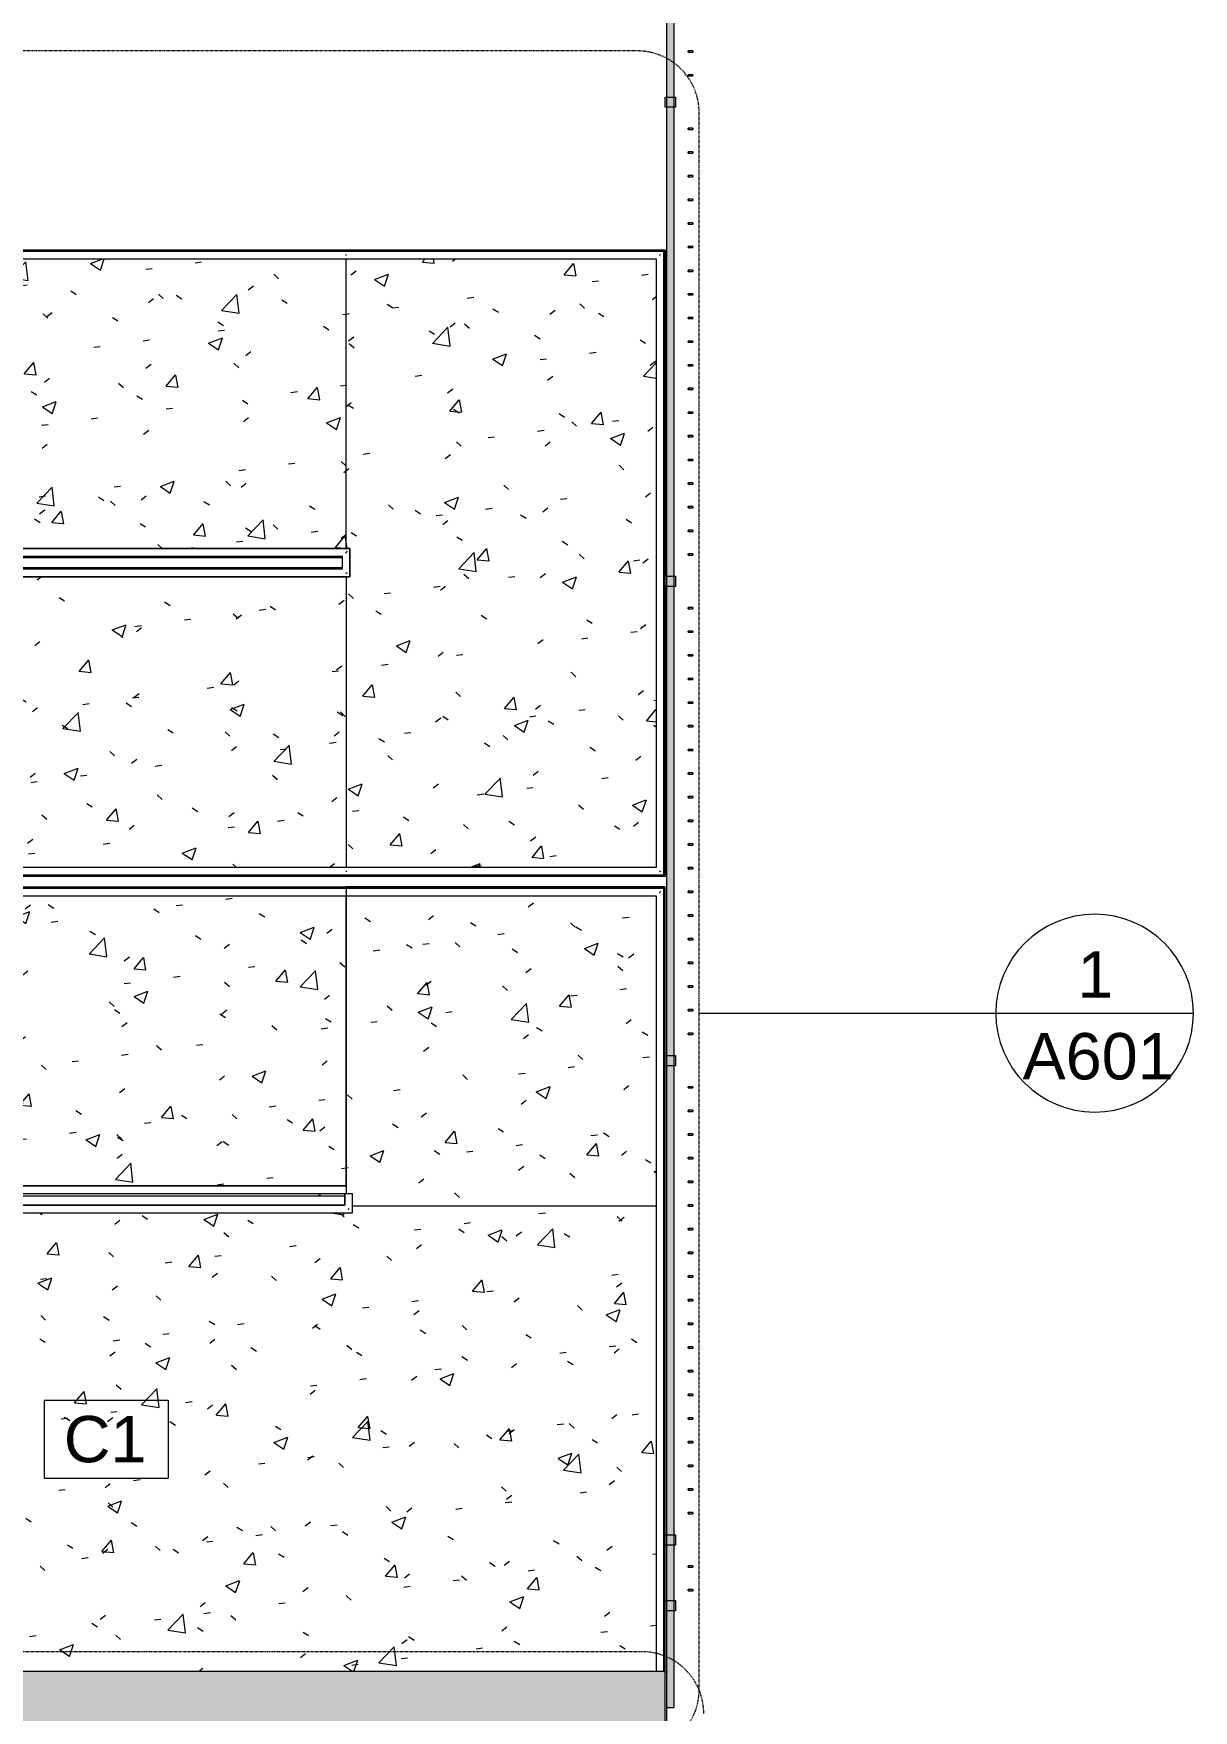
# Model space of a CAD drawing. Header units: inches. Extents: x 899 to 4491, y -721 to 1008.
# Drawn here: x 4212.6 to 4437.9, y 476.9 to 802.5 of the extents above; entities that cross this region are included whole.
import ezdxf

# ---------------------------------------------------------------- set-up
doc = ezdxf.new("R2010")
doc.units = ezdxf.units.IN
doc.header["$MEASUREMENT"] = 0
doc.linetypes.add('Dash Dot 3_16_', pattern=[0.3125, 0.1875, -0.0625, 0, -0.0625])
for name, color, linetype, lineweight in [('A-ANNO-KEYN', 231, 'Continuous', 9), ('A-ANNO-SYMB', 150, 'Continuous', 9), ('A-FLOR', 192, 'Continuous', 13), ('A-FLOR-HRAL', 11, 'Continuous', 13), ('A-FLOR-LEVL', 51, 'Continuous', 9), ('A-WALL', 113, 'Continuous', 13), ('A-WALL-PATT', 111, 'Continuous', 13)]:
    doc.layers.add(name, color=color, linetype=linetype, lineweight=lineweight)
doc.styles.add('Arial', font='arial.ttf', dxfattribs={"height": 9})
doc.styles.add('Swis721 Lt BT', font='swissl.ttf', dxfattribs={"height": 9})
pattern_1 = [(50, (3208.535, 0), (27.5427, -2.40992), [2.88, -31.68]), (355, (3208.535, 0), (-5.32784, 28.88427), [2.304, -25.344]), (100.451, (3210.83, -0.2), (22.2153, 26.47393), [2.448, -26.924]), (46.184, (3208.535, 7.68), (40.9819, -6.3564), [4.32, -47.52]), (96.636, (3211.95, 7.15), (35.8907, 37.4062), [3.671, -40.386]), (351.184, (3208.535, 7.68), (35.891, 37.4062), [3.456, -38.016]), (21, (3212.375, 5.76), (22.92104, -15.46073), [2.88, -31.68]), (326, (3212.375, 5.76), (9.34353, 27.84574), [2.304, -25.344]), (71.451, (3214.285, 4.472), (32.26477, 12.3844), [2.448, -26.924]), (37.5, (3208.535, 0), (0.466855, 12.78271), [1.267, -23.77, 1.267, -24.461, -25.44]), (37.5, (3208.535, 0), (0.466855, 12.78271), [-50.765, 1.267, -24.173]), (7.5, (3208.535, 0), (10.10159, 15.14509), [1.267, -13.402, 1.267, -23.194, -9.696]), (7.5, (3208.535, 0), (10.10159, 15.14509), [-39.13, 1.267, -8.429]), (327.5, (3199.972, 0), (20.49916, -0.86578), [1.267, -8.333, 1.267, -28.685, -39.744]), (327.5, (3199.972, 0), (20.49916, -0.86578), [-39.552, 1.267, -38.477]), (317.5, (3196.132, 0), (22.39478, 3.84429), [1.267, -11.213, 1.267, -18.624, -28.224]), (317.5, (3196.132, 0), (22.39478, 3.84429), [-32.371, 1.267, -26.957])]

# ---------------------------------------------------------------- blocks, each defined once
blk = doc.blocks.new('Top Rail Type - Top Rail_Internal_-7017150-FIRST FLOOR CONSTRUCTION')
at = {"layer": 'A-FLOR-HRAL', "lineweight": 9}
for p, q in [((1065.6, 702.54), (872.79, 702.54)), ((872.79, 701.79), (872.79, 701.88)), ((872.79, 701.04), (1064.11, 701.04)), ((1064.04, 700.98), (1064.04, 698.54)), ((1064.7, 701.7), (1064.79, 701.79)), ((1064.99, 701.99), (1064.79, 701.79)), ((1065.54, 696.98), (1065.54, 702.48)), ((1065.55, 702.46), (1065.59, 702.52)), ((1065.6, 702.54), (1065.56, 702.52)), ((830.76, 698.54), (769.04, 698.54)), ((769.04, 698.54), (769.04, 577.29)), ((770.54, 697.04), (830.76, 697.04)), ((770.54, 578.79), (770.54, 697.04)), ((1063.98, 698.54), (830.76, 698.54)), ((830.76, 697.04), (1065.48, 697.04)), ((1064.7, 697.88), (1064.79, 697.79)), ((1064.99, 697.6), (1064.79, 697.79)), ((1065.46, 697.04), (1065.52, 696.99)), ((1065.54, 696.98), (1065.52, 697.02)), ((769.04, 577.29), (830.82, 577.29)), ((830.82, 578.79), (770.54, 578.79)), ((1064.79, 578.79), (830.82, 578.79)), ((830.82, 577.29), (1064.79, 577.29))]:
    blk.add_line(p, q, dxfattribs=at)
at = {"layer": 'A-FLOR-HRAL', "lineweight": 9, "flags": 128}
blk.add_lwpolyline([(1064.79, 578.13), (1064.79, 578.04), (1064.79, 577.95)], dxfattribs=at)
at = {"layer": 'A-FLOR-HRAL', "lineweight": 9}
for points, knots in [([(769.7, 697.88), (769.71, 697.87), (769.75, 697.84), (769.79, 697.79), (769.83, 697.76), (769.84, 697.74), (769.84, 697.74)], [0.46086968, 0.46086968, 0.46086968, 0.46086968, 0.47916667, 0.5, 0.52083333, 0.52170537, 0.52170537, 0.52170537, 0.52170537]), ([(830.79, 697.88), (830.79, 697.85), (830.79, 697.81), (830.79, 697.76), (830.79, 697.74)], [0.46100485, 0.46100485, 0.46100485, 0.46100485, 0.5, 0.52170537, 0.52170537, 0.52170537, 0.52170537]), ([(769.7, 577.95), (769.71, 577.96), (769.75, 578), (769.79, 578.04), (769.84, 578.09), (769.87, 578.12), (769.88, 578.13)], [0.46086968, 0.46086968, 0.46086968, 0.46086968, 0.47916667, 0.5, 0.52083333, 0.53913032, 0.53913032, 0.53913032, 0.53913032])]:
    blk.add_open_spline(points, degree=3, knots=knots, dxfattribs=at)
blk.add_open_spline([(830.79, 577.95), (830.79, 577.98), (830.79, 578.04), (830.79, 578.1), (830.79, 578.13)], degree=3, dxfattribs=at)
blk = doc.blocks.new('Top Rail Type - Top Rail_Internal_-V19-FIRST FLOOR CONSTRUCTION')
at = {"layer": 'A-FLOR-HRAL', "lineweight": 9}
for p, q in [((872.79, 702.54), (872.79, 701.04)), ((872.79, 702.54), (1065.54, 702.54)), ((872.79, 701.04), (1064.04, 701.04)), ((1064.04, 701.04), (1064.04, 698.54)), ((1065.54, 702.54), (1065.54, 697.04)), ((769.04, 698.54), (769.04, 577.29)), ((830.79, 698.54), (769.04, 698.54)), ((770.54, 697.04), (770.54, 578.79)), ((830.79, 697.04), (770.54, 697.04)), ((1064.04, 698.54), (830.79, 698.54)), ((1065.54, 697.04), (830.79, 697.04)), ((769.04, 577.29), (830.79, 577.29)), ((770.54, 578.79), (830.79, 578.79)), ((830.79, 578.79), (1064.79, 578.79)), ((830.79, 577.29), (1064.54, 577.29)), ((1064.65, 577.29), (1064.79, 577.29)), ((1064.79, 578.79), (1064.79, 577.29))]:
    blk.add_line(p, q, dxfattribs=at)
blk = doc.blocks.new('Top Rail Type - Top Rail_Internal_-7017167-FIRST FLOOR CONSTRUCTION')
at = {"layer": 'A-FLOR-HRAL', "lineweight": 9}
for p, q in [((1064.82, 760.29), (872.79, 760.29)), ((872.79, 758.79), (1064.82, 758.79)), ((1126.54, 760.29), (1064.82, 760.29)), ((1064.82, 758.79), (1125.04, 758.79)), ((1125.04, 758.79), (1125.04, 640.6)), ((1126.54, 639.1), (1126.54, 760.29)), ((1064.76, 640.6), (829.98, 640.6)), ((830.02, 640.57), (829.98, 640.6)), ((829.99, 640.57), (830.04, 640.51)), ((830.04, 640.53), (830.04, 635.04)), ((830.79, 639.85), (830.6, 640.04)), ((830.79, 639.85), (830.88, 639.75)), ((831.48, 639.1), (1064.76, 639.1)), ((831.54, 636.6), (831.54, 639.04)), ((1125.04, 640.6), (1064.76, 640.6)), ((1064.76, 639.1), (1126.54, 639.1)), ((830.07, 635.08), (830.04, 635.04)), ((830.07, 635.05), (830.13, 635.09)), ((830.11, 635.1), (1064.79, 635.1)), ((830.79, 635.85), (830.6, 635.65)), ((830.79, 635.85), (830.88, 635.94)), ((1064.79, 636.6), (831.6, 636.6))]:
    blk.add_line(p, q, dxfattribs=at)
at = {"layer": 'A-FLOR-HRAL', "lineweight": 9, "flags": 128}
for points in [[(872.79, 759.45), (872.79, 759.54), (872.79, 759.63)], [(1064.79, 635.94), (1064.79, 635.85), (1064.79, 635.75)]]:
    blk.add_lwpolyline(points, dxfattribs=at)
at = {"layer": 'A-FLOR-HRAL', "lineweight": 9}
for points in [[(1064.79, 759.45), (1064.79, 759.48), (1064.79, 759.54), (1064.79, 759.6), (1064.79, 759.63)], [(1064.79, 639.94), (1064.79, 639.91), (1064.79, 639.85), (1064.79, 639.79), (1064.79, 639.76)]]:
    blk.add_open_spline(points, degree=3, dxfattribs=at)
for points, knots in [([(1125.88, 759.63), (1125.87, 759.62), (1125.84, 759.59), (1125.79, 759.54), (1125.75, 759.49), (1125.71, 759.46), (1125.7, 759.45)], [-0.53913032, -0.53913032, -0.53913032, -0.53913032, -0.52083333, -0.5, -0.47916667, -0.46086968, -0.46086968, -0.46086968, -0.46086968]), ([(1125.7, 639.94), (1125.71, 639.92), (1125.75, 639.89), (1125.79, 639.85), (1125.84, 639.8), (1125.87, 639.77), (1125.88, 639.75)], [0.46086968, 0.46086968, 0.46086968, 0.46086968, 0.47916667, 0.5, 0.52083333, 0.53913032, 0.53913032, 0.53913032, 0.53913032])]:
    blk.add_open_spline(points, degree=3, knots=knots, dxfattribs=at)
blk = doc.blocks.new('Top Rail Type - Top Rail_Internal_-V20-FIRST FLOOR CONSTRUCTION')
at = {"layer": 'A-FLOR-HRAL', "lineweight": 9}
for p, q in [((872.79, 760.29), (872.79, 758.79)), ((872.79, 760.29), (1064.79, 760.29)), ((872.79, 758.79), (1064.79, 758.79)), ((1064.79, 760.29), (1126.54, 760.29)), ((1064.79, 758.79), (1125.04, 758.79)), ((1125.04, 758.79), (1125.04, 640.6)), ((1126.54, 760.29), (1126.54, 639.1)), ((830.04, 640.6), (830.04, 635.1)), ((1064.79, 640.6), (830.04, 640.6)), ((831.54, 639.1), (831.54, 636.6)), ((1064.79, 639.1), (831.54, 639.1)), ((1125.04, 640.6), (1064.79, 640.6)), ((1126.54, 639.1), (1064.79, 639.1)), ((830.04, 635.1), (1064.79, 635.1)), ((831.54, 636.6), (1064.79, 636.6)), ((1064.79, 636.6), (1064.79, 635.1))]:
    blk.add_line(p, q, dxfattribs=at)
blk = doc.blocks.new('Top Rail Type - Top Rail_Internal_-7159029-FIRST FLOOR CONSTRUCTION')
at = {"layer": 'A-FLOR-HRAL', "lineweight": 9}
for p, q in [((1064.54, 577.29), (1064.54, 575.03)), ((1065.2, 577.29), (1065.38, 577.29)), ((1066.04, 573.53), (1066.04, 577.29)), ((1064.54, 575.03), (909.71, 575.03)), ((909.71, 574.19), (909.71, 574.38)), ((909.71, 573.53), (1066.04, 573.53))]:
    blk.add_line(p, q, dxfattribs=at)
blk.add_open_spline([(1065.38, 574.19), (1065.37, 574.21), (1065.34, 574.24), (1065.29, 574.28), (1065.25, 574.33), (1065.21, 574.36), (1065.2, 574.38)], degree=3, knots=[0.46086968, 0.46086968, 0.46086968, 0.46086968, 0.47916667, 0.5, 0.52083333, 0.53913032, 0.53913032, 0.53913032, 0.53913032], dxfattribs=at)
blk = doc.blocks.new('Top Rail Type - Top Rail_Internal_-V35-FIRST FLOOR CONSTRUCTION')
at = {"layer": 'A-FLOR-HRAL', "lineweight": 9}
for p, q in [((1064.54, 577.29), (1066.04, 577.29)), ((1064.54, 575.03), (1064.54, 577.29)), ((1066.04, 573.53), (1066.04, 577.29)), ((909.71, 575.03), (909.71, 573.53)), ((909.71, 575.03), (1064.54, 575.03)), ((909.71, 573.53), (1066.04, 573.53))]:
    blk.add_line(p, q, dxfattribs=at)
blk = doc.blocks.new('Top Rail Type - Top Rail_Internal_-7159196-FIRST FLOOR CONSTRUCTION')
at = {"layer": 'A-FLOR-HRAL', "lineweight": 9}
for p, q in [((1126.54, 636.6), (1064.79, 636.6)), ((1064.79, 635.75), (1064.79, 635.94)), ((1064.79, 635.1), (1125.04, 635.1)), ((1125.04, 635.1), (1125.04, 484.45)), ((1126.54, 484.45), (1126.54, 636.6))]:
    blk.add_line(p, q, dxfattribs=at)
blk.add_open_spline([(1125.69, 635.75), (1125.69, 635.75), (1125.71, 635.76), (1125.74, 635.8), (1125.79, 635.85), (1125.84, 635.89), (1125.87, 635.92), (1125.88, 635.94)], degree=3, knots=[0.4580794, 0.4580794, 0.4580794, 0.4580794, 0.45833333, 0.47916667, 0.5, 0.52083333, 0.53913032, 0.53913032, 0.53913032, 0.53913032], dxfattribs=at)
blk = doc.blocks.new('Top Rail Type - Top Rail_Internal_-V36-FIRST FLOOR CONSTRUCTION')
at = {"layer": 'A-FLOR-HRAL', "lineweight": 9}
for p, q in [((1064.79, 636.6), (1064.79, 635.1)), ((1064.79, 636.6), (1126.54, 636.6)), ((1064.79, 635.1), (1125.04, 635.1)), ((1125.04, 635.1), (1125.04, 484.45)), ((1126.54, 636.6), (1126.54, 484.45))]:
    blk.add_line(p, q, dxfattribs=at)
blk = doc.blocks.new('Railing - BetafenceUSA_Square_Post_2in-7178424-FIRST FLOOR CONSTRUCTION')
at = {"layer": 'A-FLOR-HRAL', "lineweight": 9}
for p, q in [((1, 1), (-1, 1)), ((-1, 1), (-1, -1)), ((1, -1), (1, 1)), ((-1, -1), (1, -1))]:
    blk.add_line(p, q, dxfattribs=at)
blk = doc.blocks.new('Railing - BetafenceUSA_Picket_Defender_C-7178425-FIRST FLOOR CONSTRUCTION')
at = {"layer": 'A-FLOR-HRAL', "lineweight": 9}
for p, q in [((-4.4, 0.15), (-4.3, 0.15)), ((-4.4, 0.15), (-4.4, -0.1)), ((-4.3, 0.15), (-3.59, 0.15)), ((-4.3, 0.15), (-4.3, -0.1)), ((-3.59, 0.15), (-3.5, 0.15)), ((-3.59, 0.15), (-3.59, -0.1)), ((-3.5, -0.1), (-3.5, 0.15)), ((-4.3, -0.1), (-4.4, -0.1)), ((-3.59, -0.1), (-4.3, -0.1)), ((-3.5, -0.1), (-3.59, -0.1))]:
    blk.add_line(p, q, dxfattribs=at)
blk = doc.blocks.new('Railing - Railing-7178781-FIRST FLOOR CONSTRUCTION')
at = {"layer": 'A-FLOR-HRAL', "lineweight": 9}
for p, q in [((1127.01, 881.27), (1127.01, 790.2)), ((1127.01, 788.2), (1127.01, 697.14)), ((1127.01, 695.14), (1127.01, 604.08)), ((1127.01, 602.08), (1127.01, 511.02)), ((1127.01, 509.02), (1127.01, 498.27))]:
    blk.add_line(p, q, dxfattribs=at)
at = {"extrusion": (0, 0, -1), "zscale": -1}
for name, p in [('Railing - BetafenceUSA_Picket_Defender_C-7178425-FIRST FLOOR CONSTRUCTION', (-1127.76, 798.99)), ('Railing - BetafenceUSA_Picket_Defender_C-7178425-FIRST FLOOR CONSTRUCTION', (-1127.76, 794.39)), ('Railing - BetafenceUSA_Square_Post_2in-7178424-FIRST FLOOR CONSTRUCTION', (-1127.76, 789.2)), ('Railing - BetafenceUSA_Picket_Defender_C-7178425-FIRST FLOOR CONSTRUCTION', (-1127.76, 784.02)), ('Railing - BetafenceUSA_Picket_Defender_C-7178425-FIRST FLOOR CONSTRUCTION', (-1127.76, 779.42)), ('Railing - BetafenceUSA_Picket_Defender_C-7178425-FIRST FLOOR CONSTRUCTION', (-1127.76, 774.83)), ('Railing - BetafenceUSA_Picket_Defender_C-7178425-FIRST FLOOR CONSTRUCTION', (-1127.76, 770.24)), ('Railing - BetafenceUSA_Picket_Defender_C-7178425-FIRST FLOOR CONSTRUCTION', (-1127.76, 765.64)), ('Railing - BetafenceUSA_Picket_Defender_C-7178425-FIRST FLOOR CONSTRUCTION', (-1127.76, 761.05)), ('Railing - BetafenceUSA_Picket_Defender_C-7178425-FIRST FLOOR CONSTRUCTION', (-1127.76, 756.45)), ('Railing - BetafenceUSA_Picket_Defender_C-7178425-FIRST FLOOR CONSTRUCTION', (-1127.76, 751.86)), ('Railing - BetafenceUSA_Picket_Defender_C-7178425-FIRST FLOOR CONSTRUCTION', (-1127.76, 747.27)), ('Railing - BetafenceUSA_Picket_Defender_C-7178425-FIRST FLOOR CONSTRUCTION', (-1127.76, 742.67)), ('Railing - BetafenceUSA_Picket_Defender_C-7178425-FIRST FLOOR CONSTRUCTION', (-1127.76, 738.08)), ('Railing - BetafenceUSA_Picket_Defender_C-7178425-FIRST FLOOR CONSTRUCTION', (-1127.76, 733.49)), ('Railing - BetafenceUSA_Picket_Defender_C-7178425-FIRST FLOOR CONSTRUCTION', (-1127.76, 728.89)), ('Railing - BetafenceUSA_Picket_Defender_C-7178425-FIRST FLOOR CONSTRUCTION', (-1127.76, 724.3)), ('Railing - BetafenceUSA_Picket_Defender_C-7178425-FIRST FLOOR CONSTRUCTION', (-1127.76, 719.7)), ('Railing - BetafenceUSA_Picket_Defender_C-7178425-FIRST FLOOR CONSTRUCTION', (-1127.76, 715.11)), ('Railing - BetafenceUSA_Picket_Defender_C-7178425-FIRST FLOOR CONSTRUCTION', (-1127.76, 710.52)), ('Railing - BetafenceUSA_Picket_Defender_C-7178425-FIRST FLOOR CONSTRUCTION', (-1127.76, 705.92)), ('Railing - BetafenceUSA_Picket_Defender_C-7178425-FIRST FLOOR CONSTRUCTION', (-1127.76, 701.33)), ('Railing - BetafenceUSA_Square_Post_2in-7178424-FIRST FLOOR CONSTRUCTION', (-1127.76, 696.14)), ('Railing - BetafenceUSA_Picket_Defender_C-7178425-FIRST FLOOR CONSTRUCTION', (-1127.76, 690.95)), ('Railing - BetafenceUSA_Picket_Defender_C-7178425-FIRST FLOOR CONSTRUCTION', (-1127.76, 686.36)), ('Railing - BetafenceUSA_Picket_Defender_C-7178425-FIRST FLOOR CONSTRUCTION', (-1127.76, 681.77)), ('Railing - BetafenceUSA_Picket_Defender_C-7178425-FIRST FLOOR CONSTRUCTION', (-1127.76, 677.17)), ('Railing - BetafenceUSA_Picket_Defender_C-7178425-FIRST FLOOR CONSTRUCTION', (-1127.76, 672.58)), ('Railing - BetafenceUSA_Picket_Defender_C-7178425-FIRST FLOOR CONSTRUCTION', (-1127.76, 667.99)), ('Railing - BetafenceUSA_Picket_Defender_C-7178425-FIRST FLOOR CONSTRUCTION', (-1127.76, 663.39)), ('Railing - BetafenceUSA_Picket_Defender_C-7178425-FIRST FLOOR CONSTRUCTION', (-1127.76, 658.8)), ('Railing - BetafenceUSA_Picket_Defender_C-7178425-FIRST FLOOR CONSTRUCTION', (-1127.76, 654.2)), ('Railing - BetafenceUSA_Picket_Defender_C-7178425-FIRST FLOOR CONSTRUCTION', (-1127.76, 649.61)), ('Railing - BetafenceUSA_Picket_Defender_C-7178425-FIRST FLOOR CONSTRUCTION', (-1127.76, 645.02)), ('Railing - BetafenceUSA_Picket_Defender_C-7178425-FIRST FLOOR CONSTRUCTION', (-1127.76, 640.42)), ('Railing - BetafenceUSA_Picket_Defender_C-7178425-FIRST FLOOR CONSTRUCTION', (-1127.76, 635.83)), ('Railing - BetafenceUSA_Picket_Defender_C-7178425-FIRST FLOOR CONSTRUCTION', (-1127.76, 631.24)), ('Railing - BetafenceUSA_Picket_Defender_C-7178425-FIRST FLOOR CONSTRUCTION', (-1127.76, 626.64)), ('Railing - BetafenceUSA_Picket_Defender_C-7178425-FIRST FLOOR CONSTRUCTION', (-1127.76, 622.05)), ('Railing - BetafenceUSA_Picket_Defender_C-7178425-FIRST FLOOR CONSTRUCTION', (-1127.76, 617.45)), ('Railing - BetafenceUSA_Picket_Defender_C-7178425-FIRST FLOOR CONSTRUCTION', (-1127.76, 612.86)), ('Railing - BetafenceUSA_Picket_Defender_C-7178425-FIRST FLOOR CONSTRUCTION', (-1127.76, 608.27)), ('Railing - BetafenceUSA_Square_Post_2in-7178424-FIRST FLOOR CONSTRUCTION', (-1127.76, 603.08)), ('Railing - BetafenceUSA_Picket_Defender_C-7178425-FIRST FLOOR CONSTRUCTION', (-1127.76, 597.89)), ('Railing - BetafenceUSA_Picket_Defender_C-7178425-FIRST FLOOR CONSTRUCTION', (-1127.76, 593.3)), ('Railing - BetafenceUSA_Picket_Defender_C-7178425-FIRST FLOOR CONSTRUCTION', (-1127.76, 588.7)), ('Railing - BetafenceUSA_Picket_Defender_C-7178425-FIRST FLOOR CONSTRUCTION', (-1127.76, 584.11)), ('Railing - BetafenceUSA_Picket_Defender_C-7178425-FIRST FLOOR CONSTRUCTION', (-1127.76, 579.52)), ('Railing - BetafenceUSA_Picket_Defender_C-7178425-FIRST FLOOR CONSTRUCTION', (-1127.76, 574.92)), ('Railing - BetafenceUSA_Picket_Defender_C-7178425-FIRST FLOOR CONSTRUCTION', (-1127.76, 570.33)), ('Railing - BetafenceUSA_Picket_Defender_C-7178425-FIRST FLOOR CONSTRUCTION', (-1127.76, 565.74)), ('Railing - BetafenceUSA_Picket_Defender_C-7178425-FIRST FLOOR CONSTRUCTION', (-1127.76, 561.14)), ('Railing - BetafenceUSA_Picket_Defender_C-7178425-FIRST FLOOR CONSTRUCTION', (-1127.76, 556.55)), ('Railing - BetafenceUSA_Picket_Defender_C-7178425-FIRST FLOOR CONSTRUCTION', (-1127.76, 551.95)), ('Railing - BetafenceUSA_Picket_Defender_C-7178425-FIRST FLOOR CONSTRUCTION', (-1127.76, 547.36)), ('Railing - BetafenceUSA_Picket_Defender_C-7178425-FIRST FLOOR CONSTRUCTION', (-1127.76, 542.77)), ('Railing - BetafenceUSA_Picket_Defender_C-7178425-FIRST FLOOR CONSTRUCTION', (-1127.76, 538.17)), ('Railing - BetafenceUSA_Picket_Defender_C-7178425-FIRST FLOOR CONSTRUCTION', (-1127.76, 533.58)), ('Railing - BetafenceUSA_Picket_Defender_C-7178425-FIRST FLOOR CONSTRUCTION', (-1127.76, 528.99)), ('Railing - BetafenceUSA_Picket_Defender_C-7178425-FIRST FLOOR CONSTRUCTION', (-1127.76, 524.39)), ('Railing - BetafenceUSA_Picket_Defender_C-7178425-FIRST FLOOR CONSTRUCTION', (-1127.76, 519.8)), ('Railing - BetafenceUSA_Picket_Defender_C-7178425-FIRST FLOOR CONSTRUCTION', (-1127.76, 515.2)), ('Railing - BetafenceUSA_Square_Post_2in-7178424-FIRST FLOOR CONSTRUCTION', (-1127.76, 510.02)), ('Railing - BetafenceUSA_Picket_Defender_C-7178425-FIRST FLOOR CONSTRUCTION', (-1127.76, 504.83)), ('Railing - BetafenceUSA_Square_Post_2in-7178424-FIRST FLOOR CONSTRUCTION', (-1127.76, 497.27)), ('Railing - BetafenceUSA_Picket_Defender_C-7178425-FIRST FLOOR CONSTRUCTION', (-1127.76, 500.24))]:
    blk.add_blockref(name, p, dxfattribs=at)
blk = doc.blocks.new('Keynote Tag - Keynote Number - Boxed-135510-FIRST FLOOR CONSTRUCTION')
at = {"layer": 'A-ANNO-KEYN'}
for p, q in [((-0.125, -0.0792), (-0.125, 0.0781)), ((-0.125, 0.0781), (0.125, 0.0781)), ((0.125, 0.0781), (0.125, -0.0792)), ((-0.125, -0.0792), (0.125, -0.0792))]:
    blk.add_line(p, q, dxfattribs=at)
blk = doc.blocks.new('Floor Plan - Callout Head-3511279-FIRST FLOOR CONSTRUCTION')
at = {"layer": 'A-ANNO-SYMB'}
blk.add_line((-0.2, 0), (0.2, 0), dxfattribs=at)
for start, end in [(360, 180), (180, 360)]:
    blk.add_arc((0, 0), 0.2, start, end, dxfattribs=at)

msp = doc.modelspace()

# ---------------------------------------------------------------- hatches: boundary and pattern name
at = {"layer": 'A-FLOR'}
h = msp.add_hatch(dxfattribs=at)
h.set_pattern_fill('FP_11', color=256, style=0, pattern_type=2)
h.set_pattern_definition(pattern_1)
h.paths.add_polyline_path([(4274.58, 574.85), (4333.58, 574.85), (4333.58, 635.1), (4273.33, 635.1), (4273.33, 577.29), (4274.58, 577.29)], flags=0)
h.paths.add_polyline_path([(4335.08, 574.85), (4335.33, 574.85), (4335.33, 636.85), (4273.33, 636.85), (4273.33, 636.6), (4335.08, 636.57), (4335.08, 580.64)], flags=0)
h = msp.add_hatch(dxfattribs=at)
h.set_pattern_fill('FP_11', color=256, style=0, pattern_type=2)
h.set_pattern_definition(pattern_1)
h.paths.add_polyline_path([(4201.8, 484.45), (4176.57, 509.69), (4177.54, 510.66), (4202.99, 485.2), (4202.24, 484.45), (4203.12, 484.45), (4203.12, 485.2), (4204.62, 485.2), (4204.62, 484.45), (4333.58, 484.45), (4333.58, 574.85), (4274.58, 574.85), (4274.55, 573.53), (4118.25, 573.53), (4118.25, 487.7), (4130.2, 487.67), (4130.2, 486.2), (4118.25, 486.2), (4118.25, 484.45), (4165.37, 484.45), (4165.37, 485.2), (4166.87, 485.2), (4166.87, 484.45), (4176.57, 484.45)], flags=0)
h.paths.add_polyline_path([(4335.08, 484.45), (4335.33, 484.45), (4335.33, 574.85), (4335.08, 574.85), (4335.08, 486.07)], flags=0)
at = {"layer": 'A-FLOR-LEVL'}
h = msp.add_hatch(dxfattribs=at)
h.set_pattern_fill('FP_11', color=256, style=0, pattern_type=2)
h.set_pattern_definition(pattern_1)
h.paths.add_polyline_path([(4081.33, 700.79), (4272.58, 700.79), (4272.58, 701.04), (4081.33, 701.02), (4081.33, 700.99)], flags=0)
h.paths.add_polyline_path([(4206.84, 702.54), (4273.33, 702.54), (4273.33, 758.79), (4081.33, 758.79), (4081.33, 702.54), (4195.41, 702.54)], flags=0)
h.paths.add_polyline_path([(4172.56, 760.29), (4273.33, 760.29), (4273.33, 760.54), (4081.33, 760.54), (4081.33, 760.29), (4161.13, 760.29)], flags=0)
h = msp.add_hatch(dxfattribs=at)
h.set_pattern_fill('FP_11', color=256, style=0, pattern_type=2)
h.set_pattern_definition(pattern_1)
h.paths.add_polyline_path([(4332.53, 638.85), (4335.33, 638.85), (4335.33, 760.54), (4273.33, 760.54), (4273.36, 760.29), (4335.08, 760.27), (4335.05, 639.1), (4273.33, 639.1), (4273.33, 638.85), (4321.11, 638.85)], flags=0)
h.paths.add_polyline_path([(4309.68, 640.6), (4333.58, 640.6), (4333.57, 758.79), (4273.33, 758.79), (4273.33, 702.54), (4274.08, 702.5), (4274.04, 697.04), (4273.33, 697.04), (4273.33, 640.6), (4298.25, 640.6)], flags=0)
h = msp.add_hatch(dxfattribs=at)
h.set_pattern_fill('FP_11', color=256, style=0, pattern_type=2)
h.set_pattern_definition(pattern_1)
h.paths.add_polyline_path([(4161.13, 638.85), (4273.33, 638.85), (4273.3, 639.1), (4040.08, 639.08), (4040.1, 638.85), (4149.7, 638.85)], flags=0)
h.paths.add_polyline_path([(4252.54, 640.6), (4273.33, 640.6), (4273.33, 697.04), (4039.33, 697.04), (4039.33, 640.6), (4241.12, 640.6)], flags=0)
h.paths.add_polyline_path([(4039.33, 698.54), (4272.58, 698.54), (4272.56, 698.79), (4039.33, 698.79)], flags=0)
h = msp.add_hatch(dxfattribs=at)
h.set_pattern_fill('FP_11', color=256, style=0, pattern_type=2)
h.set_pattern_definition(pattern_1)
h.paths.add_polyline_path([(4058.29, 576.85), (4273.08, 576.85), (4273.08, 577.29), (4039.33, 577.29), (4039.36, 576.85), (4046.86, 576.85)], flags=0)
h.paths.add_polyline_path([(4218.26, 578.79), (4273.33, 578.79), (4273.33, 635.1), (4039.33, 635.1), (4039.36, 578.79), (4206.84, 578.79)], flags=0)
h.paths.add_polyline_path([(4161.13, 636.6), (4273.33, 636.6), (4273.33, 636.85), (4040.08, 636.85), (4040.1, 636.6), (4149.7, 636.6)], flags=0)
at = {"layer": 'A-WALL-PATT', "lineweight": 9}
msp.add_hatch(color=7, dxfattribs=at).paths.add_polyline_path([(4335.56, 477.52), (4337.06, 477.52), (4337.06, 1007.7), (4335.56, 1007.7), (4335.56, 484.21)], flags=0)
h = msp.add_hatch(color=7, dxfattribs=at)
h.paths.add_polyline_path([(4236.88, 470.58), (4321.45, 470.58), (4321.45, 484.45), (4204.24, 484.45), (4204.24, 470.58), (4206.84, 470.58)], flags=0)
h.paths.add_polyline_path([(4165.37, 470.58), (4165.74, 470.58), (4165.74, 484.45), (4013.61, 484.45), (4013.61, 470.58), (4161.13, 470.58)], flags=0)
h = msp.add_hatch(color=7, dxfattribs=at)
h.paths.add_polyline_path([(4327.87, -143.29), (4335.33, -143.29), (4335.33, 127), (4321.45, 127), (4321.45, -143.29)], flags=0)
h.paths.add_polyline_path([(4335.33, 165.5), (4335.33, 484.45), (4321.45, 484.45), (4321.45, 165.5)], flags=0)

# ---------------------------------------------------------------- linework, layer by layer
at = {"layer": 'A-ANNO-SYMB', "linetype": 'Dash Dot 3_16_'}
for p, q in [((4329.91, 799.15), (3948.82, 799.15)), ((4341.91, 481), (4341.91, 787.15)), ((4330.8, 488.32), (4001.09, 488.32))]:
    msp.add_line(p, q, dxfattribs=at)
at = {"layer": 'A-ANNO-SYMB'}
msp.add_line((4341.91, 612.31), (4399.51, 612.31), dxfattribs=at)
at = {"layer": 'A-ANNO-SYMB', "linetype": 'Dash Dot 3_16_'}
for centre, start, end in [((4329.91, 787.15), 0, 90), ((4330.8, 476.32), 0, 90), ((4329.91, 481), 270, 0)]:
    msp.add_arc(centre, 12, start, end, dxfattribs=at)
at = {"layer": 'A-FLOR'}
for p, q in [((4335.33, 636.85), (4273.33, 636.85)), ((4273.33, 636.85), (4273.33, 636.6)), ((4273.33, 635.1), (4273.33, 578.79)), ((4335.33, 604.08), (4335.33, 636.85)), ((4335.33, 511.02), (4335.33, 602.08)), ((4333.58, 574.85), (4274.58, 574.85)), ((4335.33, 574.85), (4335.08, 574.85)), ((4335.33, 498.27), (4335.33, 509.02)), ((4335.33, 484.45), (4335.33, 496.27)), ((4335.56, 484.38), (4335.32, 484.38)), ((4335.61, 165.88), (4335.61, 477.52))]:
    msp.add_line(p, q, dxfattribs=at)
at = {"layer": 'A-FLOR-LEVL'}
for p, q in [((4081.33, 760.54), (4273.33, 760.54)), ((4273.33, 760.29), (4273.33, 760.54)), ((4273.33, 760.54), (4335.33, 760.54)), ((4273.33, 702.54), (4273.33, 758.79)), ((4335.33, 760.54), (4335.33, 697.14)), ((4081.33, 700.79), (4272.58, 700.79)), ((4272.58, 698.79), (4039.33, 698.79)), ((4273.33, 697.04), (4273.33, 640.6)), ((4335.33, 695.14), (4335.33, 638.85)), ((4273.33, 638.85), (4040.08, 638.85)), ((4273.33, 639.1), (4273.33, 638.85)), ((4335.33, 638.85), (4273.33, 638.85)), ((4040.08, 636.85), (4273.33, 636.85)), ((4273.33, 636.6), (4273.33, 636.85)), ((4273.33, 578.79), (4273.33, 635.1)), ((4039.33, 576.85), (4273.08, 576.85))]:
    msp.add_line(p, q, dxfattribs=at)
at = {"layer": 'A-WALL', "color": 8, "lineweight": 20}
for p, q in [((4335.56, 1007.7), (4335.56, 477.52)), ((4337.06, 477.52), (4337.06, 1007.7)), ((4335.33, 484.45), (4204.62, 484.45)), ((4335.33, 165.5), (4335.33, 484.45)), ((4335.56, 477.52), (4337.06, 477.52))]:
    msp.add_line(p, q, dxfattribs=at)

# ---------------------------------------------------------------- block references
at = {"layer": 'A-ANNO-KEYN', "xscale": 95.99999999999994, "yscale": 95.99999999999994, "zscale": 95.99999999999994}
msp.add_blockref('Keynote Tag - Keynote Number - Boxed-135510-FIRST FLOOR CONSTRUCTION', (4226.79, 529.65), dxfattribs=at)
at = {"layer": 'A-ANNO-SYMB', "xscale": 95.99999999999994, "yscale": 95.99999999999994, "zscale": 95.99999999999994}
msp.add_blockref('Floor Plan - Callout Head-3511279-FIRST FLOOR CONSTRUCTION', (4418.71, 612.31), dxfattribs=at)
at = {"layer": 'A-FLOR-HRAL', "lineweight": 9}
for name in ['Railing - Railing-7178781-FIRST FLOOR CONSTRUCTION', 'Top Rail Type - Top Rail_Internal_-7017167-FIRST FLOOR CONSTRUCTION', 'Top Rail Type - Top Rail_Internal_-V20-FIRST FLOOR CONSTRUCTION', 'Top Rail Type - Top Rail_Internal_-7017150-FIRST FLOOR CONSTRUCTION', 'Top Rail Type - Top Rail_Internal_-V19-FIRST FLOOR CONSTRUCTION', 'Top Rail Type - Top Rail_Internal_-7159196-FIRST FLOOR CONSTRUCTION', 'Top Rail Type - Top Rail_Internal_-V36-FIRST FLOOR CONSTRUCTION', 'Top Rail Type - Top Rail_Internal_-7159029-FIRST FLOOR CONSTRUCTION', 'Top Rail Type - Top Rail_Internal_-V35-FIRST FLOOR CONSTRUCTION']:
    msp.add_blockref(name, (3208.53, 0), dxfattribs=at)

# ---------------------------------------------------------------- texts
at = {"layer": 'A-ANNO-KEYN', "insert": (4218.5, 534.1), "char_height": 9, "width": 19.695, "attachment_point": 1, "style": 'Arial'}
msp.add_mtext('C1', dxfattribs=at)
at = {"layer": 'A-ANNO-SYMB', "char_height": 9, "attachment_point": 1, "style": 'Swis721 Lt BT'}
for s, insert, width in [('1', (4415.35, 624.34), 8.181), ('A601', (4404.71, 608.45), 33.936)]:
    msp.add_mtext(s, dxfattribs=dict(at, insert=insert, width=width))

doc.saveas('drawing.dxf')
